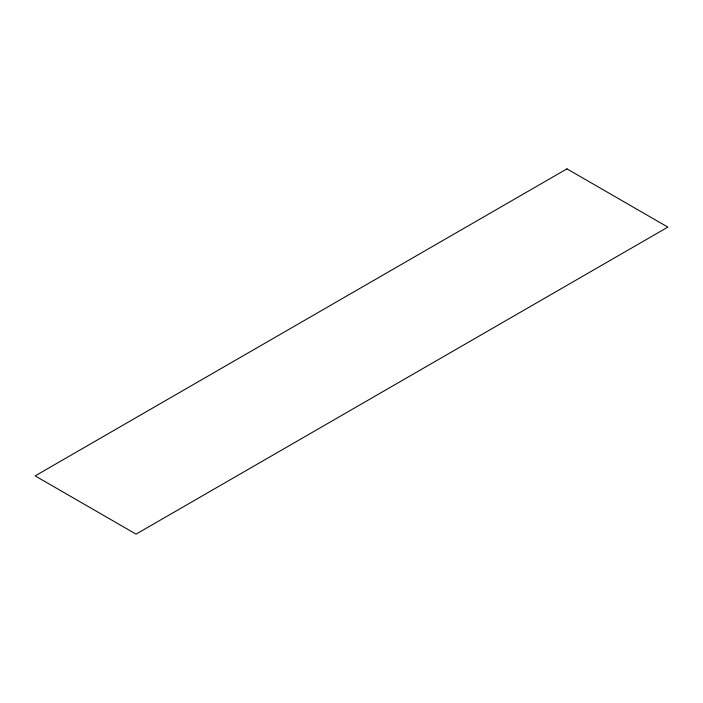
<?xml version="1.0" encoding="UTF-8"?>
<svg xmlns="http://www.w3.org/2000/svg" width="703" height="703" viewBox="0 0 703 703"><rect width="100%" height="100%" fill="white"/><g stroke="black" fill="none" stroke-linecap="round" stroke-linejoin="round"><path stroke-width="1.05" d="M566.952 168.861L35.15 475.887L136.048 534.139L667.85 227.113L566.952 168.861"/></g></svg>
